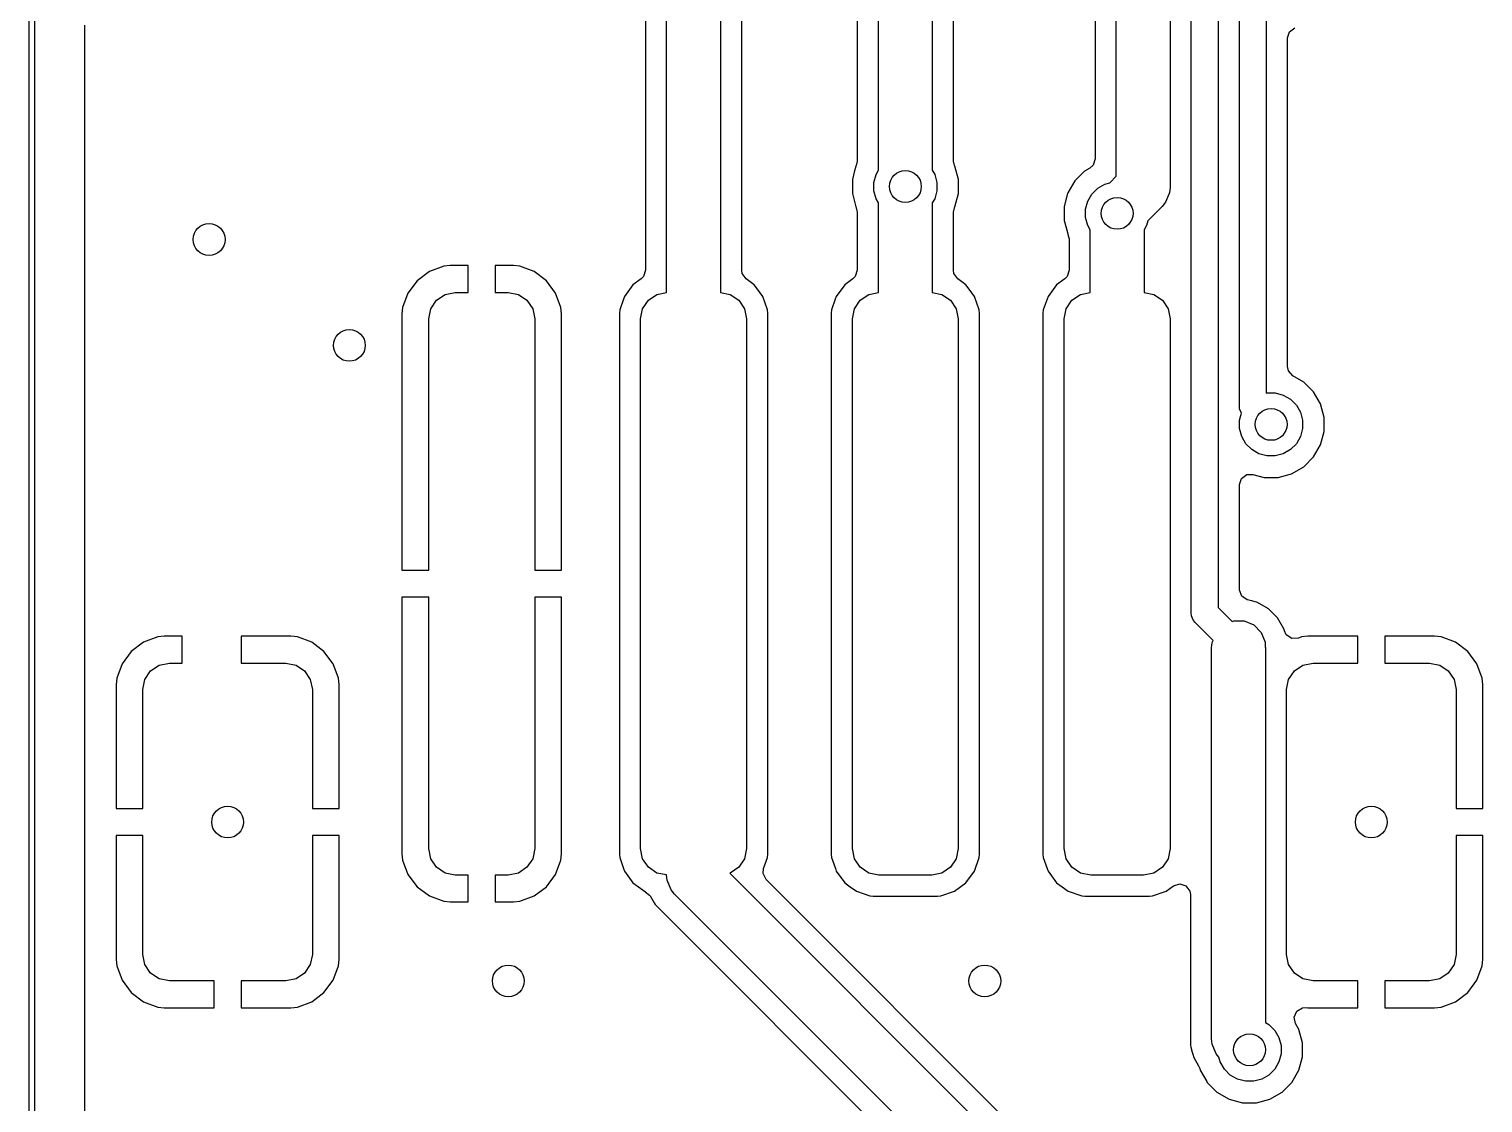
# Model space of a CAD drawing. Header units: inches. Extents: x 0.47 to 2.28, y -2.25 to -0.47.
# Drawn here: x 0.471 to 1.012, y -1.413 to -1.014 of the extents above; entities that cross this region are included whole.
import ezdxf

# ---------------------------------------------------------------- set-up
doc = ezdxf.new("R2010")
doc.units = ezdxf.units.IN
doc.header["$MEASUREMENT"] = 0
doc.layers.add('F.Cu', color=13, linetype='CONTINUOUS', true_color=0xc83434)

msp = doc.modelspace()

# ---------------------------------------------------------------- linework, layer by layer
at = {"layer": 'F.Cu', "linetype": 'CONTINUOUS'}
for p, q in [((0.47146, -2.08661), (0.47146, -0.62992)), ((0.47343, -0.62992), (0.47343, -2.08661)), ((0.90354, -1.23138), (0.90354, -0.81587)), ((0.91354, -0.81794), (0.91354, -1.22931)), ((0.89567, -0.82606), (0.89567, -1.07315)), ((0.87567, -1.06901), (0.87567, -0.87444)), ((0.77935, -0.88626), (0.77935, -1.06336)), ((0.81514, -1.06336), (0.81514, -0.88589)), ((0.86778, -0.88628), (0.86778, -1.06254)), ((0.92142, -1.15445), (0.92142, -0.90035)), ((0.93142, -0.90243), (0.93142, -1.14962)), ((0.70061, -0.93467), (0.70061, -1.10396)), ((0.7364, -1.10396), (0.7364, -0.93467)), ((0.7085, -1.11224), (0.7085, -1.00394)), ((0.7285, -1.00394), (0.7285, -1.11224)), ((0.78724, -1.06674), (0.78724, -1.00394)), ((0.80724, -1.00394), (0.80724, -1.06674)), ((0.49215, -1.12015), (0.49215, -1.01287)), ((0.93931, -1.01763), (0.94006, -1.01532)), ((0.94006, -1.01532), (0.94204, -1.01388)), ((0.93931, -1.07135), (0.93931, -1.01763)), ((0.77935, -1.06336), (0.77892, -1.06497)), ((0.81557, -1.06497), (0.81514, -1.06336)), ((0.86778, -1.06254), (0.86702, -1.06486)), ((0.77827, -1.0675), (0.77754, -1.07024)), ((0.77888, -1.06523), (0.77827, -1.0675)), ((0.77898, -1.06499), (0.77888, -1.06523)), ((0.77892, -1.06497), (0.77898, -1.06499)), ((0.78553, -1.07129), (0.78633, -1.06831)), ((0.78633, -1.06831), (0.78724, -1.06674)), ((0.80724, -1.06674), (0.80816, -1.06831)), ((0.80816, -1.06831), (0.80895, -1.07129)), ((0.81551, -1.06499), (0.81557, -1.06497)), ((0.81561, -1.06523), (0.81551, -1.06499)), ((0.81695, -1.07024), (0.81561, -1.06523)), ((0.81561, -1.06523), (0.81561, -1.06523)), ((0.86389, -1.06707), (0.86022, -1.07074)), ((0.8658, -1.06596), (0.86389, -1.06707)), ((0.86702, -1.06486), (0.8658, -1.06596)), ((0.87323, -1.07145), (0.87567, -1.06901)), ((0.77754, -1.07024), (0.77754, -1.07543)), ((0.77754, -1.07543), (0.77833, -1.07837)), ((0.78553, -1.07438), (0.78553, -1.07129)), ((0.78633, -1.07735), (0.78553, -1.07438)), ((0.80895, -1.07438), (0.80816, -1.07735)), ((0.80895, -1.07129), (0.80895, -1.07438)), ((0.81561, -1.08044), (0.81695, -1.07543)), ((0.81695, -1.07543), (0.81695, -1.07024)), ((0.85757, -1.07543), (0.85628, -1.08024)), ((0.85762, -1.07523), (0.85757, -1.07543)), ((0.86022, -1.07074), (0.85762, -1.07523)), ((0.85762, -1.07523), (0.85762, -1.07523)), ((0.86661, -1.07564), (0.86879, -1.07346)), ((0.86879, -1.07346), (0.87146, -1.07192)), ((0.87146, -1.07192), (0.87323, -1.07145)), ((0.89534, -1.07543), (0.89398, -1.07871)), ((0.89548, -1.0751), (0.89534, -1.07543)), ((0.89567, -1.07315), (0.89548, -1.0751)), ((0.89548, -1.0751), (0.89548, -1.0751)), ((0.93931, -1.13974), (0.93931, -1.07135)), ((0.77833, -1.07837), (0.77888, -1.08044)), ((0.77888, -1.08044), (0.77898, -1.08068)), ((0.77898, -1.08068), (0.77892, -1.0807)), ((0.77892, -1.0807), (0.77935, -1.08231)), ((0.78724, -1.07893), (0.78633, -1.07735)), ((0.78724, -1.11224), (0.78724, -1.07893)), ((0.80816, -1.07735), (0.80724, -1.07893)), ((0.80724, -1.07893), (0.80724, -1.11224)), ((0.81514, -1.08231), (0.81557, -1.0807)), ((0.81551, -1.08068), (0.81561, -1.08044)), ((0.81557, -1.0807), (0.81551, -1.08068)), ((0.81561, -1.08044), (0.81561, -1.08044)), ((0.85628, -1.08024), (0.85628, -1.08543)), ((0.86427, -1.08129), (0.86507, -1.07831)), ((0.86507, -1.07831), (0.86661, -1.07564)), ((0.89274, -1.08022), (0.88737, -1.08559)), ((0.89398, -1.07871), (0.89274, -1.08022)), ((0.89398, -1.07871), (0.89398, -1.07871)), ((0.77935, -1.08231), (0.77935, -1.10396)), ((0.81514, -1.10396), (0.81514, -1.08231)), ((0.85628, -1.08543), (0.85713, -1.08861)), ((0.86427, -1.08438), (0.86427, -1.08129)), ((0.86507, -1.08735), (0.86427, -1.08438)), ((0.88737, -1.08559), (0.8869, -1.08735)), ((0.85713, -1.08861), (0.85762, -1.09044)), ((0.85762, -1.09044), (0.85772, -1.09068)), ((0.85772, -1.09068), (0.85766, -1.0907)), ((0.85766, -1.0907), (0.85809, -1.09231)), ((0.86598, -1.08893), (0.86507, -1.08735)), ((0.86598, -1.11224), (0.86598, -1.08893)), ((0.8869, -1.08735), (0.88598, -1.08893)), ((0.88598, -1.08893), (0.88598, -1.11224)), ((0.85809, -1.09231), (0.85809, -1.10396)), ((0.62566, -1.10246), (0.62031, -1.10445)), ((0.62802, -1.1022), (0.62566, -1.10246)), ((0.62566, -1.10246), (0.62566, -1.10246)), ((0.63476, -1.1022), (0.62802, -1.1022)), ((0.63476, -1.1122), (0.63476, -1.1022)), ((0.63476, -1.1022), (0.63476, -1.1022)), ((0.6515, -1.1022), (0.64476, -1.1022)), ((0.64476, -1.1022), (0.64476, -1.1022)), ((0.64476, -1.1022), (0.64476, -1.1122)), ((0.65387, -1.10246), (0.6515, -1.1022)), ((0.6515, -1.1022), (0.6515, -1.1022)), ((0.65921, -1.10445), (0.65387, -1.10246)), ((0.65387, -1.10246), (0.65387, -1.10246)), ((0.61575, -1.10787), (0.61233, -1.11244)), ((0.62031, -1.10445), (0.61575, -1.10787)), ((0.61575, -1.10787), (0.61575, -1.10787)), ((0.62031, -1.10445), (0.62031, -1.10445)), ((0.66378, -1.10787), (0.65921, -1.10445)), ((0.65921, -1.10445), (0.65921, -1.10445)), ((0.6672, -1.11244), (0.66378, -1.10787)), ((0.66378, -1.10787), (0.66378, -1.10787)), ((0.69901, -1.10713), (0.69598, -1.10936)), ((0.69986, -1.10627), (0.69901, -1.10713)), ((0.70061, -1.10396), (0.69986, -1.10627)), ((0.73658, -1.10515), (0.7364, -1.10396)), ((0.738, -1.10713), (0.73658, -1.10515)), ((0.74103, -1.10936), (0.738, -1.10713)), ((0.77775, -1.10713), (0.77472, -1.10936)), ((0.7786, -1.10627), (0.77775, -1.10713)), ((0.77935, -1.10396), (0.7786, -1.10627)), ((0.81532, -1.10515), (0.81514, -1.10396)), ((0.81674, -1.10713), (0.81532, -1.10515)), ((0.81977, -1.10936), (0.81674, -1.10713)), ((0.85649, -1.10713), (0.85346, -1.10936)), ((0.85734, -1.10627), (0.85649, -1.10713)), ((0.85809, -1.10396), (0.85734, -1.10627)), ((0.61233, -1.11244), (0.61033, -1.11779)), ((0.61233, -1.11244), (0.61233, -1.11244)), ((0.62296, -1.11509), (0.62615, -1.11295)), ((0.62615, -1.11295), (0.62992, -1.1122)), ((0.62992, -1.1122), (0.63476, -1.1122)), ((0.64476, -1.1122), (0.64961, -1.1122)), ((0.64961, -1.1122), (0.65337, -1.11295)), ((0.65337, -1.11295), (0.65657, -1.11509)), ((0.66919, -1.11779), (0.6672, -1.11244)), ((0.6672, -1.11244), (0.6672, -1.11244)), ((0.69598, -1.10936), (0.6928, -1.11367)), ((0.69598, -1.10936), (0.69598, -1.10936)), ((0.7017, -1.11509), (0.70489, -1.11295)), ((0.70489, -1.11295), (0.7085, -1.11224)), ((0.7285, -1.11224), (0.73211, -1.11295)), ((0.73211, -1.11295), (0.73531, -1.11509)), ((0.74225, -1.11102), (0.74103, -1.10936)), ((0.74103, -1.10936), (0.74103, -1.10936)), ((0.7442, -1.11367), (0.74225, -1.11102)), ((0.77472, -1.10936), (0.77154, -1.11367)), ((0.77472, -1.10936), (0.77472, -1.10936)), ((0.78044, -1.11509), (0.78363, -1.11295)), ((0.78363, -1.11295), (0.78724, -1.11224)), ((0.80724, -1.11224), (0.81085, -1.11295)), ((0.81085, -1.11295), (0.81405, -1.11509)), ((0.82099, -1.11102), (0.81977, -1.10936)), ((0.81977, -1.10936), (0.81977, -1.10936)), ((0.82294, -1.11367), (0.82099, -1.11102)), ((0.85346, -1.10936), (0.85028, -1.11367)), ((0.85346, -1.10936), (0.85346, -1.10936)), ((0.85918, -1.11509), (0.86238, -1.11295)), ((0.86238, -1.11295), (0.86598, -1.11224)), ((0.88598, -1.11224), (0.88959, -1.11295)), ((0.88959, -1.11295), (0.89279, -1.11509)), ((0.61033, -1.11779), (0.61008, -1.12015)), ((0.61033, -1.11779), (0.61033, -1.11779)), ((0.62008, -1.12205), (0.62083, -1.11828)), ((0.62083, -1.11828), (0.62296, -1.11509)), ((0.65657, -1.11509), (0.6587, -1.11828)), ((0.6587, -1.11828), (0.65945, -1.12205)), ((0.66945, -1.12015), (0.66919, -1.11779)), ((0.66919, -1.11779), (0.66919, -1.11779)), ((0.69104, -1.11871), (0.69093, -1.11991)), ((0.69245, -1.11469), (0.69104, -1.11871)), ((0.6928, -1.11367), (0.69245, -1.11469)), ((0.69882, -1.12205), (0.69957, -1.11828)), ((0.69957, -1.11828), (0.7017, -1.11509)), ((0.73531, -1.11509), (0.73744, -1.11828)), ((0.73744, -1.11828), (0.73819, -1.12205)), ((0.74597, -1.11871), (0.7442, -1.11367)), ((0.74608, -1.11991), (0.74597, -1.11871)), ((0.76978, -1.11871), (0.76967, -1.11991)), ((0.77119, -1.11469), (0.76978, -1.11871)), ((0.77154, -1.11367), (0.77119, -1.11469)), ((0.77756, -1.12205), (0.77831, -1.11828)), ((0.77831, -1.11828), (0.78044, -1.11509)), ((0.81405, -1.11509), (0.81618, -1.11828)), ((0.81618, -1.11828), (0.81693, -1.12205)), ((0.82471, -1.11871), (0.82294, -1.11367)), ((0.82482, -1.11991), (0.82471, -1.11871)), ((0.84852, -1.11871), (0.84841, -1.11991)), ((0.84993, -1.11469), (0.84852, -1.11871)), ((0.85028, -1.11367), (0.84993, -1.11469)), ((0.8563, -1.12205), (0.85705, -1.11828)), ((0.85705, -1.11828), (0.85918, -1.11509)), ((0.89279, -1.11509), (0.89492, -1.11828)), ((0.89492, -1.11828), (0.89567, -1.12205)), ((0.49215, -1.22547), (0.49215, -1.12015)), ((0.61008, -1.12015), (0.61008, -1.12015)), ((0.61008, -1.12015), (0.61008, -1.21547)), ((0.62008, -1.21547), (0.62008, -1.12205)), ((0.65945, -1.12205), (0.65945, -1.21547)), ((0.66945, -1.21547), (0.66945, -1.12015)), ((0.69093, -1.11991), (0.69093, -1.32103)), ((0.69882, -1.3189), (0.69882, -1.12205)), ((0.73819, -1.12205), (0.73819, -1.3189)), ((0.74608, -1.32103), (0.74608, -1.11991)), ((0.76967, -1.11991), (0.76967, -1.32103)), ((0.77756, -1.3189), (0.77756, -1.12205)), ((0.81693, -1.12205), (0.81693, -1.3189)), ((0.82482, -1.32103), (0.82482, -1.11991)), ((0.84841, -1.11991), (0.84841, -1.32103)), ((0.8563, -1.3189), (0.8563, -1.12205)), ((0.89567, -1.12205), (0.89567, -1.3189)), ((0.93965, -1.14135), (0.93931, -1.13974)), ((0.94128, -1.14316), (0.93965, -1.14135)), ((0.94533, -1.14549), (0.94128, -1.14316)), ((0.949, -1.14916), (0.94533, -1.14549)), ((0.94533, -1.14549), (0.94533, -1.14549)), ((0.93142, -1.14962), (0.93169, -1.14955)), ((0.93169, -1.14955), (0.93477, -1.14955)), ((0.93477, -1.14955), (0.93775, -1.15035)), ((0.93775, -1.15035), (0.94042, -1.15189)), ((0.95159, -1.15365), (0.949, -1.14916)), ((0.92151, -1.15542), (0.92142, -1.15445)), ((0.92222, -1.15712), (0.92151, -1.15542)), ((0.94042, -1.15189), (0.9426, -1.15407)), ((0.9426, -1.15407), (0.94414, -1.15674)), ((0.95293, -1.15867), (0.95159, -1.15365)), ((0.92152, -1.15972), (0.92222, -1.15712)), ((0.92152, -1.1628), (0.92152, -1.15972)), ((0.94414, -1.15674), (0.94494, -1.15972)), ((0.94494, -1.15972), (0.94494, -1.1628)), ((0.95293, -1.16385), (0.95293, -1.15867)), ((0.92232, -1.16578), (0.92152, -1.1628)), ((0.92386, -1.16845), (0.92232, -1.16578)), ((0.94414, -1.16578), (0.9426, -1.16845)), ((0.94494, -1.1628), (0.94414, -1.16578)), ((0.95159, -1.16887), (0.95293, -1.16385)), ((0.92604, -1.17063), (0.92386, -1.16845)), ((0.92871, -1.17217), (0.92604, -1.17063)), ((0.93169, -1.17297), (0.92871, -1.17217)), ((0.93775, -1.17217), (0.93477, -1.17297)), ((0.94042, -1.17063), (0.93775, -1.17217)), ((0.9426, -1.16845), (0.94042, -1.17063)), ((0.949, -1.17336), (0.95159, -1.16887)), ((0.93477, -1.17297), (0.93169, -1.17297)), ((0.94083, -1.17962), (0.94533, -1.17703)), ((0.94533, -1.17703), (0.949, -1.17336)), ((0.92144, -1.18364), (0.92219, -1.18132)), ((0.92144, -1.22259), (0.92144, -1.18364)), ((0.92219, -1.18132), (0.92416, -1.17989)), ((0.92416, -1.17989), (0.9264, -1.17983)), ((0.9264, -1.17983), (0.93063, -1.18096)), ((0.93063, -1.18096), (0.93063, -1.18096)), ((0.93063, -1.18096), (0.93582, -1.18096)), ((0.93582, -1.18096), (0.94083, -1.17962)), ((0.93582, -1.18096), (0.93582, -1.18096)), ((0.61008, -1.21547), (0.61008, -1.21547)), ((0.61008, -1.21547), (0.62008, -1.21547)), ((0.65945, -1.21547), (0.66945, -1.21547)), ((0.66945, -1.21547), (0.66945, -1.21547)), ((0.49215, -1.25794), (0.49215, -1.22547)), ((0.61008, -1.22547), (0.61008, -1.3208)), ((0.62008, -1.22547), (0.61008, -1.22547)), ((0.61008, -1.22547), (0.61008, -1.22547)), ((0.62008, -1.3189), (0.62008, -1.22547)), ((0.66945, -1.22547), (0.65945, -1.22547)), ((0.65945, -1.22547), (0.65945, -1.3189)), ((0.66945, -1.3208), (0.66945, -1.22547)), ((0.66945, -1.22547), (0.66945, -1.22547)), ((0.92144, -1.2228), (0.92144, -1.22259)), ((0.92232, -1.22507), (0.92144, -1.2228)), ((0.92436, -1.2264), (0.92232, -1.22507)), ((0.92602, -1.22685), (0.92436, -1.2264)), ((0.92817, -1.22742), (0.92602, -1.22685)), ((0.90364, -1.23235), (0.90354, -1.23138)), ((0.90393, -1.23306), (0.90364, -1.23235)), ((0.90364, -1.23235), (0.90364, -1.23235)), ((0.91354, -1.22931), (0.91875, -1.23452)), ((0.93225, -1.22978), (0.92817, -1.22742)), ((0.93558, -1.23311), (0.93225, -1.22978)), ((0.90439, -1.23416), (0.90393, -1.23306)), ((0.90501, -1.23491), (0.90439, -1.23416)), ((0.90439, -1.23416), (0.90439, -1.23416)), ((0.91162, -1.24152), (0.90501, -1.23491)), ((0.91875, -1.23452), (0.91931, -1.23429)), ((0.91931, -1.23429), (0.92321, -1.23429)), ((0.92321, -1.23429), (0.92682, -1.23578)), ((0.92682, -1.23578), (0.92957, -1.23854)), ((0.93793, -1.23719), (0.93558, -1.23311)), ((0.93816, -1.23803), (0.93793, -1.23719)), ((0.51401, -1.24225), (0.50945, -1.24567)), ((0.51936, -1.24025), (0.51401, -1.24225)), ((0.51401, -1.24225), (0.51401, -1.24225)), ((0.52172, -1.24), (0.51936, -1.24025)), ((0.51936, -1.24025), (0.51936, -1.24025)), ((0.52839, -1.24), (0.52172, -1.24)), ((0.52839, -1.25), (0.52839, -1.24)), ((0.55028, -1.24), (0.55028, -1.25)), ((0.56883, -1.24), (0.55028, -1.24)), ((0.55028, -1.24), (0.55028, -1.24)), ((0.57119, -1.24025), (0.56883, -1.24)), ((0.56883, -1.24), (0.56883, -1.24)), ((0.57654, -1.24225), (0.57119, -1.24025)), ((0.57119, -1.24025), (0.57119, -1.24025)), ((0.5811, -1.24567), (0.57654, -1.24225)), ((0.57654, -1.24225), (0.57654, -1.24225)), ((0.9111, -1.24425), (0.91129, -1.2423)), ((0.91129, -1.2423), (0.91162, -1.24152)), ((0.92957, -1.23854), (0.93107, -1.24214)), ((0.93107, -1.24214), (0.93107, -1.2439)), ((0.93888, -1.23946), (0.93816, -1.23803)), ((0.94091, -1.24081), (0.93888, -1.23946)), ((0.94335, -1.24071), (0.94091, -1.24081)), ((0.94456, -1.24025), (0.94335, -1.24071)), ((0.94692, -1.24), (0.94456, -1.24025)), ((0.94456, -1.24025), (0.94456, -1.24025)), ((0.96547, -1.24), (0.94692, -1.24)), ((0.96547, -1.25), (0.96547, -1.24)), ((0.96547, -1.24), (0.96547, -1.24)), ((0.99402, -1.24), (0.97547, -1.24)), ((0.97547, -1.24), (0.97547, -1.24)), ((0.97547, -1.24), (0.97547, -1.25)), ((0.99639, -1.24025), (0.99402, -1.24)), ((0.99402, -1.24), (0.99402, -1.24)), ((1.00173, -1.24225), (0.99639, -1.24025)), ((0.99639, -1.24025), (0.99639, -1.24025)), ((1.0063, -1.24567), (1.00173, -1.24225)), ((1.00173, -1.24225), (1.00173, -1.24225)), ((0.50945, -1.24567), (0.50603, -1.25024)), ((0.50945, -1.24567), (0.50945, -1.24567)), ((0.58452, -1.25024), (0.5811, -1.24567)), ((0.5811, -1.24567), (0.5811, -1.24567)), ((0.9111, -1.38961), (0.9111, -1.24425)), ((0.93107, -1.2439), (0.9311, -1.24425)), ((0.9311, -1.24425), (0.9311, -1.38359)), ((1.00972, -1.25024), (1.0063, -1.24567)), ((1.0063, -1.24567), (1.0063, -1.24567)), ((0.50603, -1.25024), (0.50403, -1.25558)), ((0.50603, -1.25024), (0.50603, -1.25024)), ((0.51453, -1.25608), (0.51666, -1.25288)), ((0.51666, -1.25288), (0.51986, -1.25075)), ((0.51986, -1.25075), (0.52362, -1.25)), ((0.52362, -1.25), (0.52839, -1.25)), ((0.55028, -1.25), (0.56693, -1.25)), ((0.56693, -1.25), (0.5707, -1.25075)), ((0.5707, -1.25075), (0.57389, -1.25288)), ((0.57389, -1.25288), (0.57602, -1.25608)), ((0.58652, -1.25558), (0.58452, -1.25024)), ((0.58452, -1.25024), (0.58452, -1.25024)), ((0.93973, -1.25608), (0.94186, -1.25288)), ((0.94186, -1.25288), (0.94505, -1.25075)), ((0.94505, -1.25075), (0.94882, -1.25)), ((0.94882, -1.25), (0.96547, -1.25)), ((0.97547, -1.25), (0.99213, -1.25)), ((0.99213, -1.25), (0.99589, -1.25075)), ((0.99589, -1.25075), (0.99909, -1.25288)), ((0.99909, -1.25288), (1.00122, -1.25608)), ((1.01171, -1.25558), (1.00972, -1.25024)), ((1.00972, -1.25024), (1.00972, -1.25024)), ((0.49215, -1.31406), (0.49215, -1.25794)), ((0.50403, -1.25558), (0.50378, -1.25794)), ((0.50378, -1.25794), (0.50378, -1.25794)), ((0.50378, -1.25794), (0.50378, -1.30406)), ((0.50403, -1.25558), (0.50403, -1.25558)), ((0.51378, -1.25984), (0.51453, -1.25608)), ((0.57602, -1.25608), (0.57677, -1.25984)), ((0.58677, -1.25794), (0.58652, -1.25558)), ((0.58652, -1.25558), (0.58652, -1.25558)), ((0.58677, -1.30406), (0.58677, -1.25794)), ((0.93898, -1.25984), (0.93973, -1.25608)), ((1.00122, -1.25608), (1.00197, -1.25984)), ((1.01197, -1.25794), (1.01171, -1.25558)), ((1.01171, -1.25558), (1.01171, -1.25558)), ((1.01197, -1.30406), (1.01197, -1.25794)), ((0.51378, -1.30406), (0.51378, -1.25984)), ((0.57677, -1.25984), (0.57677, -1.30406)), ((0.93898, -1.35827), (0.93898, -1.25984)), ((1.00197, -1.25984), (1.00197, -1.30406)), ((0.50378, -1.30406), (0.50378, -1.30406)), ((0.50378, -1.30406), (0.51378, -1.30406)), ((0.57677, -1.30406), (0.58677, -1.30406)), ((0.58677, -1.30406), (0.58677, -1.30406)), ((1.00197, -1.30406), (1.01197, -1.30406)), ((1.01197, -1.30406), (1.01197, -1.30406)), ((0.49215, -1.51552), (0.49215, -1.31406)), ((0.51378, -1.31406), (0.50378, -1.31406)), ((0.50378, -1.31406), (0.50378, -1.31406)), ((0.50378, -1.31406), (0.50378, -1.36017)), ((0.51378, -1.35827), (0.51378, -1.31406)), ((0.58677, -1.31406), (0.57677, -1.31406)), ((0.57677, -1.31406), (0.57677, -1.35827)), ((0.58677, -1.36017), (0.58677, -1.31406)), ((0.58677, -1.31406), (0.58677, -1.31406)), ((1.01197, -1.31406), (1.00197, -1.31406)), ((1.00197, -1.31406), (1.00197, -1.35827)), ((1.01197, -1.36017), (1.01197, -1.31406)), ((1.01197, -1.31406), (1.01197, -1.31406)), ((0.61008, -1.3208), (0.61033, -1.32316)), ((0.61033, -1.32316), (0.61033, -1.32316)), ((0.61033, -1.32316), (0.61233, -1.3285)), ((0.62083, -1.32266), (0.62008, -1.3189)), ((0.62296, -1.32586), (0.62083, -1.32266)), ((0.6587, -1.32266), (0.65657, -1.32586)), ((0.65945, -1.3189), (0.6587, -1.32266)), ((0.6672, -1.3285), (0.66919, -1.32316)), ((0.66919, -1.32316), (0.66945, -1.3208)), ((0.66919, -1.32316), (0.66919, -1.32316)), ((0.66945, -1.3208), (0.66945, -1.3208)), ((0.69093, -1.32103), (0.69104, -1.32223)), ((0.69104, -1.32223), (0.69247, -1.32632)), ((0.69957, -1.32266), (0.69882, -1.3189)), ((0.7017, -1.32586), (0.69957, -1.32266)), ((0.73744, -1.32266), (0.73531, -1.32586)), ((0.73819, -1.3189), (0.73744, -1.32266)), ((0.74454, -1.32632), (0.74597, -1.32223)), ((0.74597, -1.32223), (0.74608, -1.32103)), ((0.76967, -1.32103), (0.76978, -1.32223)), ((0.76978, -1.32223), (0.77121, -1.32632)), ((0.77831, -1.32266), (0.77756, -1.3189)), ((0.78044, -1.32586), (0.77831, -1.32266)), ((0.81618, -1.32266), (0.81405, -1.32586)), ((0.81693, -1.3189), (0.81618, -1.32266)), ((0.82294, -1.32728), (0.82471, -1.32223)), ((0.82471, -1.32223), (0.82482, -1.32103)), ((0.84841, -1.32103), (0.84852, -1.32223)), ((0.84852, -1.32223), (0.84995, -1.32632)), ((0.85705, -1.32266), (0.8563, -1.3189)), ((0.85918, -1.32586), (0.85705, -1.32266)), ((0.89492, -1.32266), (0.89279, -1.32586)), ((0.89567, -1.3189), (0.89492, -1.32266)), ((0.61233, -1.3285), (0.61233, -1.3285)), ((0.61233, -1.3285), (0.61575, -1.33307)), ((0.62615, -1.32799), (0.62296, -1.32586)), ((0.62992, -1.32874), (0.62615, -1.32799)), ((0.63476, -1.32874), (0.62992, -1.32874)), ((0.63476, -1.33874), (0.63476, -1.32874)), ((0.64961, -1.32874), (0.64476, -1.32874)), ((0.64476, -1.32874), (0.64476, -1.33874)), ((0.65337, -1.32799), (0.64961, -1.32874)), ((0.65657, -1.32586), (0.65337, -1.32799)), ((0.66378, -1.33307), (0.6672, -1.3285)), ((0.6672, -1.3285), (0.6672, -1.3285)), ((0.69247, -1.32632), (0.6928, -1.32728)), ((0.6928, -1.32728), (0.69598, -1.33158)), ((0.70489, -1.32799), (0.7017, -1.32586)), ((0.7085, -1.32871), (0.70489, -1.32799)), ((0.7085, -1.32874), (0.7085, -1.32871)), ((0.7087, -1.33069), (0.7085, -1.32874)), ((0.73211, -1.32799), (0.73193, -1.32803)), ((0.73193, -1.32803), (0.8506, -1.44669)), ((0.73531, -1.32586), (0.73211, -1.32799)), ((0.74437, -1.32823), (0.74454, -1.32632)), ((0.74548, -1.33041), (0.74437, -1.32823)), ((0.77121, -1.32632), (0.77154, -1.32728)), ((0.77154, -1.32728), (0.77472, -1.33158)), ((0.78363, -1.32799), (0.78044, -1.32586)), ((0.7874, -1.32874), (0.78363, -1.32799)), ((0.80709, -1.32874), (0.7874, -1.32874)), ((0.81085, -1.32799), (0.80709, -1.32874)), ((0.81405, -1.32586), (0.81085, -1.32799)), ((0.81977, -1.33158), (0.82294, -1.32728)), ((0.84995, -1.32632), (0.85028, -1.32728)), ((0.85028, -1.32728), (0.85346, -1.33158)), ((0.86238, -1.32799), (0.85918, -1.32586)), ((0.86614, -1.32874), (0.86238, -1.32799)), ((0.88583, -1.32874), (0.86614, -1.32874)), ((0.88959, -1.32799), (0.88583, -1.32874)), ((0.89279, -1.32586), (0.88959, -1.32799)), ((0.61575, -1.33307), (0.61575, -1.33307)), ((0.61575, -1.33307), (0.62031, -1.33649)), ((0.65921, -1.33649), (0.66378, -1.33307)), ((0.66378, -1.33307), (0.66378, -1.33307)), ((0.69598, -1.33158), (0.69598, -1.33158)), ((0.69598, -1.33158), (0.698, -1.33307)), ((0.698, -1.33307), (0.70028, -1.33476)), ((0.70028, -1.33476), (0.70028, -1.33476)), ((0.70028, -1.33476), (0.70054, -1.33489)), ((0.70054, -1.33489), (0.70051, -1.33496)), ((0.70051, -1.33496), (0.70213, -1.3362)), ((0.71019, -1.3343), (0.7087, -1.33069)), ((0.71143, -1.33581), (0.71019, -1.3343)), ((0.71019, -1.3343), (0.71019, -1.3343)), ((0.85271, -1.43764), (0.74548, -1.33041)), ((0.77472, -1.33158), (0.77472, -1.33158)), ((0.77472, -1.33158), (0.77674, -1.33307)), ((0.77674, -1.33307), (0.77902, -1.33476)), ((0.77902, -1.33476), (0.78407, -1.33652)), ((0.81042, -1.33652), (0.81547, -1.33476)), ((0.81547, -1.33476), (0.81977, -1.33158)), ((0.85346, -1.33158), (0.85346, -1.33158)), ((0.85346, -1.33158), (0.85548, -1.33307)), ((0.85548, -1.33307), (0.85776, -1.33476)), ((0.85776, -1.33476), (0.86281, -1.33652)), ((0.88916, -1.33652), (0.89421, -1.33476)), ((0.89421, -1.33476), (0.89692, -1.33275)), ((0.89692, -1.33275), (0.89924, -1.33198)), ((0.89924, -1.33198), (0.90156, -1.33272)), ((0.90156, -1.33272), (0.90301, -1.33468)), ((0.90301, -1.33468), (0.90321, -1.33592)), ((0.62031, -1.33649), (0.62031, -1.33649)), ((0.62031, -1.33649), (0.62566, -1.33849)), ((0.62566, -1.33849), (0.62566, -1.33849)), ((0.62566, -1.33849), (0.62802, -1.33874)), ((0.62802, -1.33874), (0.62802, -1.33874)), ((0.62802, -1.33874), (0.63476, -1.33874)), ((0.64476, -1.33874), (0.64476, -1.33874)), ((0.64476, -1.33874), (0.6515, -1.33874)), ((0.6515, -1.33874), (0.65387, -1.33849)), ((0.65387, -1.33849), (0.65921, -1.33649)), ((0.65387, -1.33849), (0.65387, -1.33849)), ((0.65921, -1.33649), (0.65921, -1.33649)), ((0.70213, -1.3362), (0.70231, -1.33648)), ((0.70231, -1.33648), (0.7038, -1.33906)), ((0.7038, -1.33906), (0.70419, -1.33973)), ((0.70419, -1.33973), (0.70752, -1.34306)), ((0.83939, -1.46376), (0.71143, -1.33581)), ((0.78407, -1.33652), (0.78527, -1.33663)), ((0.78527, -1.33663), (0.78527, -1.33663)), ((0.78527, -1.33663), (0.80922, -1.33663)), ((0.80922, -1.33663), (0.81042, -1.33652)), ((0.80922, -1.33663), (0.80922, -1.33663)), ((0.86281, -1.33652), (0.86401, -1.33663)), ((0.86401, -1.33663), (0.86401, -1.33663)), ((0.86401, -1.33663), (0.88796, -1.33663)), ((0.88796, -1.33663), (0.88916, -1.33652)), ((0.88796, -1.33663), (0.88796, -1.33663)), ((0.90321, -1.33592), (0.90321, -1.38701)), ((0.70752, -1.34306), (0.70752, -1.34306)), ((0.70752, -1.34306), (0.83214, -1.46768)), ((0.50378, -1.36017), (0.50403, -1.36253)), ((0.51453, -1.36203), (0.51378, -1.35827)), ((0.51666, -1.36523), (0.51453, -1.36203)), ((0.57602, -1.36203), (0.57389, -1.36523)), ((0.57677, -1.35827), (0.57602, -1.36203)), ((0.58652, -1.36253), (0.58677, -1.36017)), ((0.58677, -1.36017), (0.58677, -1.36017)), ((0.93973, -1.36203), (0.93898, -1.35827)), ((0.94186, -1.36523), (0.93973, -1.36203)), ((1.00122, -1.36203), (0.99909, -1.36523)), ((1.00197, -1.35827), (1.00122, -1.36203)), ((1.01171, -1.36253), (1.01197, -1.36017)), ((1.01197, -1.36017), (1.01197, -1.36017)), ((0.50403, -1.36253), (0.50403, -1.36253)), ((0.50403, -1.36253), (0.50603, -1.36787)), ((0.51986, -1.36736), (0.51666, -1.36523)), ((0.52362, -1.36811), (0.51986, -1.36736)), ((0.5707, -1.36736), (0.56693, -1.36811)), ((0.57389, -1.36523), (0.5707, -1.36736)), ((0.58452, -1.36787), (0.58652, -1.36253)), ((0.58652, -1.36253), (0.58652, -1.36253)), ((0.94505, -1.36736), (0.94186, -1.36523)), ((0.94882, -1.36811), (0.94505, -1.36736)), ((0.99589, -1.36736), (0.99213, -1.36811)), ((0.99909, -1.36523), (0.99589, -1.36736)), ((1.00972, -1.36787), (1.01171, -1.36253)), ((1.01171, -1.36253), (1.01171, -1.36253)), ((0.50603, -1.36787), (0.50603, -1.36787)), ((0.50603, -1.36787), (0.50945, -1.37244)), ((0.50945, -1.37244), (0.50945, -1.37244)), ((0.50945, -1.37244), (0.51401, -1.37586)), ((0.54028, -1.36811), (0.52362, -1.36811)), ((0.54028, -1.37811), (0.54028, -1.36811)), ((0.56693, -1.36811), (0.55028, -1.36811)), ((0.55028, -1.36811), (0.55028, -1.37811)), ((0.57654, -1.37586), (0.5811, -1.37244)), ((0.5811, -1.37244), (0.58452, -1.36787)), ((0.5811, -1.37244), (0.5811, -1.37244)), ((0.58452, -1.36787), (0.58452, -1.36787)), ((0.96547, -1.36811), (0.94882, -1.36811)), ((0.96547, -1.37811), (0.96547, -1.36811)), ((0.99213, -1.36811), (0.97547, -1.36811)), ((0.97547, -1.36811), (0.97547, -1.37811)), ((1.00173, -1.37586), (1.0063, -1.37244)), ((1.0063, -1.37244), (1.00972, -1.36787)), ((1.0063, -1.37244), (1.0063, -1.37244)), ((1.00972, -1.36787), (1.00972, -1.36787)), ((0.51401, -1.37586), (0.51401, -1.37586)), ((0.51401, -1.37586), (0.51936, -1.37786)), ((0.51936, -1.37786), (0.51936, -1.37786)), ((0.51936, -1.37786), (0.52172, -1.37811)), ((0.52172, -1.37811), (0.52172, -1.37811)), ((0.52172, -1.37811), (0.54028, -1.37811)), ((0.55028, -1.37811), (0.55028, -1.37811)), ((0.55028, -1.37811), (0.56883, -1.37811)), ((0.56883, -1.37811), (0.57119, -1.37786)), ((0.57119, -1.37786), (0.57654, -1.37586)), ((0.57119, -1.37786), (0.57119, -1.37786)), ((0.57654, -1.37586), (0.57654, -1.37586)), ((0.94279, -1.37931), (0.9449, -1.37809)), ((0.9449, -1.37809), (0.94614, -1.37803)), ((0.94614, -1.37803), (0.94692, -1.37811)), ((0.94692, -1.37811), (0.94692, -1.37811)), ((0.94692, -1.37811), (0.96547, -1.37811)), ((0.97547, -1.37811), (0.97547, -1.37811)), ((0.97547, -1.37811), (0.99402, -1.37811)), ((0.99402, -1.37811), (0.99639, -1.37786)), ((0.99639, -1.37786), (1.00173, -1.37586)), ((0.99639, -1.37786), (0.99639, -1.37786)), ((1.00173, -1.37586), (1.00173, -1.37586)), ((0.9311, -1.38359), (0.93239, -1.38433)), ((0.94179, -1.38153), (0.94279, -1.37931)), ((0.9423, -1.38392), (0.94179, -1.38153)), ((0.90321, -1.38701), (0.90321, -1.38701)), ((0.90321, -1.38701), (0.90321, -1.39196)), ((0.93239, -1.38433), (0.93457, -1.38651)), ((0.93457, -1.38651), (0.93611, -1.38918)), ((0.94356, -1.3861), (0.9423, -1.38392)), ((0.9449, -1.39111), (0.94356, -1.3861)), ((0.90321, -1.39196), (0.90342, -1.39277)), ((0.90342, -1.39277), (0.9039, -1.39455)), ((0.91129, -1.39156), (0.9111, -1.38961)), ((0.91279, -1.39516), (0.91129, -1.39156)), ((0.93611, -1.38918), (0.93691, -1.39216)), ((0.93691, -1.39216), (0.93691, -1.39524)), ((0.9449, -1.39629), (0.9449, -1.39111)), ((0.9039, -1.39455), (0.90412, -1.39536)), ((0.90412, -1.39536), (0.90443, -1.39651)), ((0.90443, -1.39651), (0.90443, -1.39651)), ((0.90443, -1.39651), (0.90443, -1.39651)), ((0.90443, -1.39651), (0.90626, -1.39969)), ((0.90626, -1.39969), (0.90666, -1.40064)), ((0.91379, -1.39639), (0.91279, -1.39516)), ((0.91279, -1.39516), (0.91279, -1.39516)), ((0.91428, -1.39822), (0.91379, -1.39639)), ((0.91583, -1.40089), (0.91428, -1.39822)), ((0.93611, -1.39822), (0.93457, -1.40089)), ((0.93691, -1.39524), (0.93611, -1.39822)), ((0.94356, -1.40131), (0.9449, -1.39629)), ((0.90666, -1.40064), (0.90683, -1.40131)), ((0.90683, -1.40131), (0.90684, -1.40131)), ((0.90684, -1.40131), (0.90928, -1.40553)), ((0.91801, -1.40307), (0.91583, -1.40089)), ((0.92068, -1.40461), (0.91801, -1.40307)), ((0.92366, -1.40541), (0.92068, -1.40461)), ((0.92972, -1.40461), (0.92674, -1.40541)), ((0.93239, -1.40307), (0.92972, -1.40461)), ((0.93457, -1.40089), (0.93239, -1.40307)), ((0.94096, -1.4058), (0.94356, -1.40131)), ((0.90928, -1.40553), (0.90943, -1.4058)), ((0.90943, -1.4058), (0.9131, -1.40947)), ((0.9131, -1.40947), (0.9131, -1.40947)), ((0.9131, -1.40947), (0.91759, -1.41206)), ((0.92674, -1.40541), (0.92366, -1.40541)), ((0.9328, -1.41206), (0.9373, -1.40947)), ((0.9373, -1.40947), (0.94096, -1.4058)), ((0.91759, -1.41206), (0.91759, -1.41206)), ((0.91759, -1.41206), (0.91759, -1.41206)), ((0.91759, -1.41206), (0.9226, -1.41341)), ((0.9226, -1.41341), (0.9226, -1.41341)), ((0.9226, -1.41341), (0.92779, -1.41341)), ((0.92779, -1.41341), (0.9328, -1.41206)), ((0.92779, -1.41341), (0.92779, -1.41341))]:
    msp.add_line(p, q, dxfattribs=at)
at = {"layer": 'F.Cu'}
for centre in [(0.79724, -1.07283), (0.87598, -1.08283), (0.53839, -1.09252), (0.59055, -1.13189), (0.93323, -1.16126), (0.54528, -1.30906), (0.97047, -1.30906), (0.64961, -1.36811), (0.82677, -1.36811), (0.9252, -1.3937)]:
    msp.add_circle(centre, 0.00591, dxfattribs=at)

doc.saveas('drawing.dxf')
